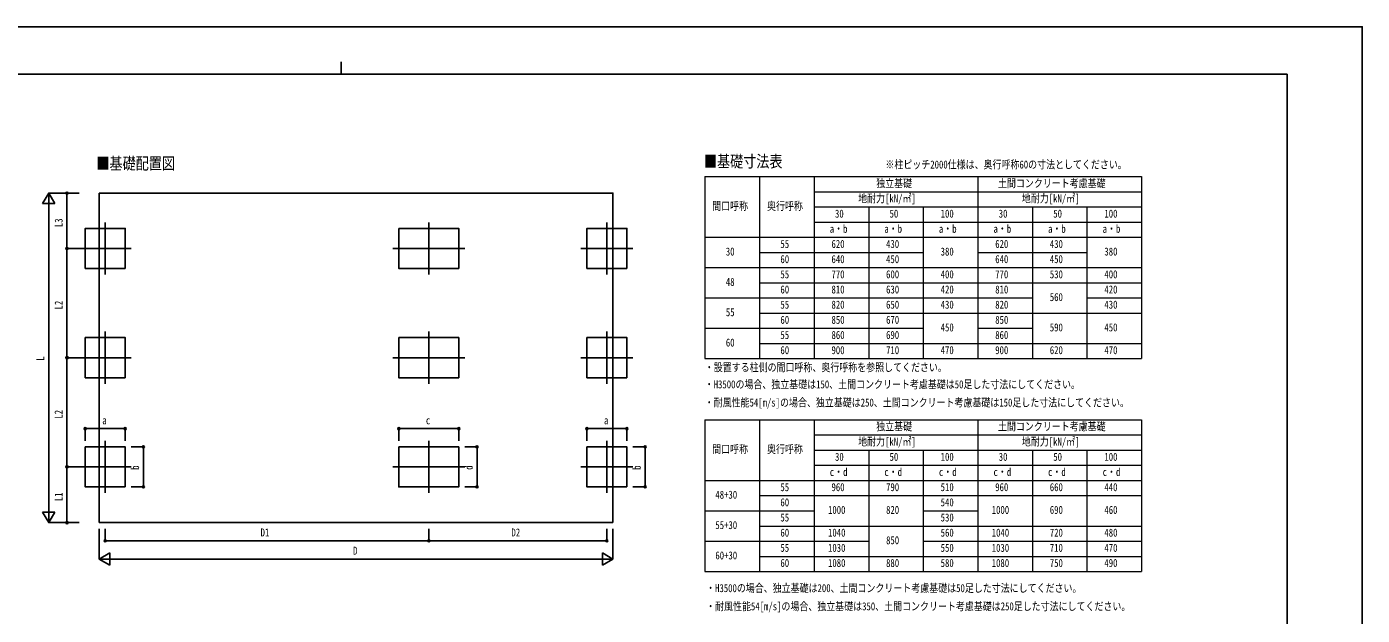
# Model space of a CAD drawing. Units: millimetres, scale not verified. Extents: x -16820 to 16820, y -11880 to 11880.
# Drawn here: x -5205 to 16820, y 2180 to 11880 of the extents above; entities that cross this region are included whole.
import ezdxf
from ezdxf.enums import TextEntityAlignment as Align

# ---------------------------------------------------------------- set-up
doc = ezdxf.new("R2010")
doc.units = ezdxf.units.MM
doc.header["$LTSCALE"] = 50
doc.layers.add('0-1_TABLE1', color=7, linetype='Continuous', lineweight=18)
for name, color, linetype in [('0-2_USER1', 3, 'Continuous'), ('0-3_YKK_12', 2, 'Continuous'), ('0-5_YKK_A1', 4, 'Continuous'), ('0-6_YKK_D', 6, 'Continuous'), ('0-7_YKK_ZWAK', 7, 'Continuous')]:
    doc.layers.add(name, color=color, linetype=linetype)
doc.styles.add('ＭＳ ゴシック', font='')
doc.styles.get('ＭＳ ゴシック').set_extended_font_data('MS Gothic')

msp = doc.modelspace()

# ---------------------------------------------------------------- linework, layer by layer
at = {"layer": '0-1_TABLE1'}
for p, q in [((5980.08, 9409), (13180.08, 9409)), ((5980.08, 9409), (5980.08, 6409)), ((6880.08, 9409), (6880.08, 6409)), ((7780.08, 9409), (7780.08, 6409)), ((10480.08, 9409), (10480.08, 6409)), ((13180.08, 9409), (13180.08, 6409)), ((7780.08, 9159), (13180.08, 9159)), ((7780.08, 8909), (13180.08, 8909)), ((8680.08, 8909), (8680.08, 6409)), ((9580.08, 8909), (9580.08, 6409)), ((11380.08, 8909), (11380.08, 6409)), ((12280.08, 8909), (12280.08, 6409)), ((7780.08, 8659), (13180.08, 8659)), ((5980.08, 8409), (13180.08, 8409)), ((6880.08, 8159), (9580.08, 8159)), ((10480.08, 8159), (12280.08, 8159)), ((5980.08, 7909), (13180.08, 7909)), ((6880.08, 7659), (13180.08, 7659)), ((5980.08, 7409), (11380.08, 7409)), ((12280.08, 7409), (13180.08, 7409)), ((6880.08, 7159), (13180.08, 7159)), ((5980.08, 6909), (9580.08, 6909)), ((10480.08, 6909), (11380.08, 6909)), ((6880.08, 6659), (13180.08, 6659)), ((5980.08, 5401), (13180.08, 5401)), ((5980.08, 5401), (5980.08, 2901)), ((6880.08, 5401), (6880.08, 2901)), ((7780.08, 5401), (7780.08, 2901)), ((10480.08, 5401), (10480.08, 2901)), ((13180.08, 5401), (13180.08, 2901)), ((7780.08, 5151), (13180.08, 5151)), ((7780.08, 4901), (13180.08, 4901)), ((8680.08, 4901), (8680.08, 2901)), ((9580.08, 4901), (9580.08, 2901)), ((11380.08, 4901), (11380.08, 2901)), ((12280.08, 4901), (12280.08, 2901)), ((7780.08, 4651), (13180.08, 4651)), ((5980.08, 4401), (13180.08, 4401)), ((6880.08, 4151), (13180.08, 4151)), ((5980.08, 3901), (7780.08, 3901)), ((9580.08, 3901), (10480.08, 3901)), ((6880.08, 3651), (13180.08, 3651)), ((5980.08, 3401), (8680.08, 3401)), ((9580.08, 3401), (13180.08, 3401)), ((6880.08, 3151), (13180.08, 3151))]:
    msp.add_line(p, q, dxfattribs=at)
for points in [[(5980.08, 6409), (6880.08, 6409), (13180.08, 6409)], [(5980.08, 2901), (6880.08, 2901), (13180.08, 2901)]]:
    msp.add_lwpolyline(points, dxfattribs=at)
at = {"layer": '0-3_YKK_12'}
for p, q in [((-3910.92, 8655.45), (-3910.92, 7795.45)), ((1426.08, 8655.45), (1426.08, 7795.45)), ((4363.08, 8655.45), (4363.08, 7795.45)), ((-3480.92, 8225.45), (-4340.92, 8225.45)), ((2021.08, 8225.45), (831.08, 8225.45)), ((4793.08, 8225.45), (3933.08, 8225.45)), ((-3910.92, 6855.45), (-3910.92, 5995.45)), ((1426.08, 6855.45), (1426.08, 5995.45)), ((4363.08, 6855.45), (4363.08, 5995.45)), ((-3480.92, 6425.45), (-4340.92, 6425.45)), ((2021.08, 6425.45), (831.08, 6425.45)), ((4793.08, 6425.45), (3933.08, 6425.45)), ((-3910.92, 5055.45), (-3910.92, 4195.45)), ((1426.08, 5055.45), (1426.08, 4195.45)), ((4363.08, 5055.45), (4363.08, 4195.45)), ((-3480.92, 4625.45), (-4340.92, 4625.45)), ((2021.08, 4625.45), (831.08, 4625.45)), ((4793.08, 4625.45), (3933.08, 4625.45))]:
    msp.add_line(p, q, dxfattribs=at)
at = {"layer": '0-5_YKK_A1'}
for p, q in [((-4009.42, 9138.27), (-4009.42, 3706.45)), ((4693.08, 4295.45), (4693.08, 4955.45)), ((-4009.42, 3706.45), (4461.58, 3706.45))]:
    msp.add_line(p, q, dxfattribs=at)
msp.add_lwpolyline([(-4009.42, 9138.27), (4461.58, 9138.27), (4461.58, 3706.45)], dxfattribs=at)
for points in [[(-3580.92, 7895.45), (-3580.92, 8555.45), (-4240.92, 8555.45), (-4240.92, 7895.45)], [(931.08, 8555.45), (1921.08, 8555.45), (1921.08, 7895.45), (931.08, 7895.45)], [(4693.08, 7895.45), (4693.08, 8555.45), (4033.08, 8555.45), (4033.08, 7895.45)], [(-3580.92, 6095.45), (-3580.92, 6755.45), (-4240.92, 6755.45), (-4240.92, 6095.45)], [(931.08, 6755.45), (1921.08, 6755.45), (1921.08, 6095.45), (931.08, 6095.45)], [(4693.08, 6095.45), (4693.08, 6755.45), (4033.08, 6755.45), (4033.08, 6095.45)], [(-3580.92, 4295.45), (-3580.92, 4955.45), (-4240.92, 4955.45), (-4240.92, 4295.45)], [(931.08, 4955.45), (1921.08, 4955.45), (1921.08, 4295.45), (931.08, 4295.45)], [(4693.08, 4295.45), (4693.08, 4955.45), (4033.08, 4955.45), (4033.08, 4295.45)]]:
    msp.add_lwpolyline(points, close=True, dxfattribs=at)
at = {"layer": '0-6_YKK_D'}
for p, q in [((-4842.42, 9138.27), (-4942.42, 8965.07)), ((-4340.92, 9138.27), (-4843.42, 9138.27)), ((-4842.42, 9138.27), (-4742.42, 8965.07)), ((-4842.42, 9138.27), (-4842.42, 8791.86)), ((-4340.92, 9138.27), (-4541.92, 9138.27)), ((-4540.92, 8225.45), (-4540.92, 9138.27)), ((-4942.42, 8965.07), (-4742.42, 8965.07)), ((-4842.42, 3906.45), (-4842.42, 8938.27)), ((-4340.92, 8225.45), (-4541.92, 8225.45)), ((-4340.92, 8225.45), (-4541.92, 8225.45)), ((-4540.92, 6425.45), (-4540.92, 8225.45)), ((-4340.92, 6425.45), (-4542.92, 6425.56)), ((-4542.92, 4625.56), (-4541.92, 6425.56)), ((-4340.92, 6425.45), (-4541.92, 6425.45)), ((-4240.92, 5055.45), (-4240.92, 5256.45)), ((-3580.92, 5255.45), (-4240.92, 5255.45)), ((-3580.92, 5055.45), (-3580.92, 5256.45)), ((931.08, 5055.45), (931.08, 5256.45)), ((1921.08, 5255.45), (931.08, 5255.45)), ((1921.08, 5055.45), (1921.08, 5256.45)), ((4033.08, 5055.45), (4033.08, 5256.45)), ((4693.08, 5255.45), (4033.08, 5255.45)), ((4693.08, 5055.45), (4693.08, 5256.45)), ((-3480.92, 4955.45), (-3279.92, 4955.45)), ((-3280.92, 4295.45), (-3280.92, 4955.45)), ((2021.08, 4955.45), (2222.08, 4955.45)), ((2221.08, 4295.45), (2221.08, 4955.45)), ((4793.08, 4955.45), (4994.08, 4955.45)), ((4993.08, 4295.45), (4993.08, 4955.45)), ((-4340.92, 4625.45), (-4543.92, 4625.56)), ((-4340.92, 4625.45), (-4541.92, 4625.45)), ((-4540.92, 3706.45), (-4540.92, 4625.45)), ((-3480.92, 4295.45), (-3279.92, 4295.45)), ((2021.08, 4295.45), (2222.08, 4295.45)), ((4793.08, 4295.45), (4994.08, 4295.45)), ((-4842.42, 3706.45), (-4842.42, 4052.86)), ((-4842.42, 3706.45), (-4942.42, 3879.65)), ((-4742.42, 3879.65), (-4942.42, 3879.65)), ((-4842.42, 3706.45), (-4742.42, 3879.65)), ((-4340.92, 3706.45), (-4843.42, 3706.45)), ((-4340.92, 3706.45), (-4541.92, 3706.45)), ((-4009.42, 3606.45), (-4009.42, 3105.45)), ((-3910.92, 3606.45), (-3910.96, 3407.02)), ((1426.08, 3606.45), (1426.04, 3406.02)), ((1426.08, 3606.45), (1426.08, 3405.45)), ((4363.08, 3606.45), (4363.08, 3405.45)), ((4461.58, 3606.45), (4461.58, 3105.45)), ((1426.04, 3407.02), (-3910.96, 3408.02)), ((1426.08, 3406.45), (4363.08, 3406.45)), ((-4009.42, 3106.45), (-3836.22, 3206.45)), ((-4009.42, 3106.45), (-3836.22, 3006.45)), ((-4009.42, 3106.45), (-3663.01, 3106.45)), ((-3836.22, 3006.45), (-3836.22, 3206.45)), ((4261.58, 3106.45), (-3809.42, 3106.45)), ((4461.58, 3106.45), (4115.17, 3106.45)), ((4461.58, 3106.45), (4288.37, 3206.45)), ((4288.37, 3206.45), (4288.37, 3006.45)), ((4461.58, 3106.45), (4288.37, 3006.45))]:
    msp.add_line(p, q, dxfattribs=at)
for centre in [(-4540.92, 9138.27), (-4540.92, 8225.45), (-4540.92, 8225.45), (-4541.92, 6425.56), (-4540.92, 6425.45), (-4240.92, 5255.45), (-3580.92, 5255.45), (931.08, 5255.45), (1921.08, 5255.45), (4033.08, 5255.45), (4693.08, 5255.45), (-3280.92, 4955.45), (2221.08, 4955.45), (4993.08, 4955.45), (-4542.92, 4625.56), (-4540.92, 4625.45), (-3280.92, 4295.45), (2221.08, 4295.45), (4993.08, 4295.45), (-4540.92, 3706.45), (-3910.96, 3408.02), (1426.04, 3407.02), (1426.08, 3406.45), (4363.08, 3406.45)]:
    msp.add_circle(centre, 17, dxfattribs=at)
at = {"layer": '0-7_YKK_ZWAK'}
for p, q in [((-19.92, 11300), (-19.92, 11100)), ((15580.08, 11100), (-15619.92, 11100)), ((15580.08, 11100), (15580.08, -10100))]:
    msp.add_line(p, q, dxfattribs=at)
msp.add_lwpolyline([(-16820, -11880), (16820, -11880), (16820, 11880), (-16820, 11880)], close=True, dxfattribs=at)

# ---------------------------------------------------------------- texts
at = {"layer": '0-1_TABLE1', "style": 'ＭＳ ゴシック', "width": 0.8}
for s, p in [('独立基礎', (8803.68, 9194)), ('土間コンクリート考慮基礎', (10812.48, 9194)), ('地耐力[kN/㎡]', (8506.08, 8944)), ('地耐力[kN/㎡]', (11206.08, 8944)), ('間口呼称', (6098.88, 8819)), ('奥行呼称', (7003.68, 8819)), ('30', (8124.48, 8694)), ('50', (9024.48, 8694)), ('100', (9866.88, 8694)), ('30', (10824.48, 8694)), ('50', (11724.48, 8694)), ('100', (12566.88, 8694)), ('a・b', (8038.08, 8444)), ('a・b', (8938.08, 8444)), ('a・b', (9838.08, 8444)), ('a・b', (10738.08, 8444)), ('a・b', (11638.08, 8444)), ('a・b', (12538.08, 8444)), ('30', (6324.48, 8069)), ('55', (7224.48, 8194)), ('620', (8066.88, 8194)), ('430', (8966.88, 8194)), ('380', (9866.88, 8069)), ('620', (10766.88, 8194)), ('430', (11666.88, 8194)), ('380', (12566.88, 8069)), ('60', (7224.48, 7944)), ('640', (8066.88, 7944)), ('450', (8966.88, 7944)), ('640', (10766.88, 7944)), ('450', (11666.88, 7944)), ('48', (6324.48, 7569)), ('55', (7224.48, 7694)), ('770', (8066.88, 7694)), ('600', (8966.88, 7694)), ('400', (9866.88, 7694)), ('770', (10766.88, 7694)), ('530', (11666.88, 7694)), ('400', (12566.88, 7694)), ('60', (7224.48, 7444)), ('810', (8066.88, 7444)), ('630', (8966.88, 7444)), ('420', (9866.88, 7444)), ('810', (10766.88, 7444)), ('560', (11666.88, 7319)), ('420', (12566.88, 7444)), ('55', (7224.48, 7194)), ('820', (8066.88, 7194)), ('650', (8966.88, 7194)), ('430', (9866.88, 7194)), ('820', (10766.88, 7194)), ('430', (12566.88, 7194)), ('55', (6324.48, 7069)), ('60', (7224.48, 6944)), ('850', (8066.88, 6944)), ('670', (8966.88, 6944)), ('850', (10766.88, 6944)), ('55', (7224.48, 6694)), ('860', (8066.88, 6694)), ('690', (8966.88, 6694)), ('450', (9866.88, 6819)), ('860', (10766.88, 6694)), ('590', (11666.88, 6819)), ('450', (12566.88, 6819)), ('60', (6324.48, 6569)), ('60', (7224.48, 6444)), ('900', (8066.88, 6444)), ('710', (8966.88, 6444)), ('470', (9866.88, 6444)), ('900', (10766.88, 6444)), ('620', (11666.88, 6444)), ('470', (12566.88, 6444)), ('独立基礎', (8803.68, 5186)), ('土間コンクリート考慮基礎', (10812.48, 5186)), ('地耐力[kN/㎡]', (8506.08, 4936)), ('地耐力[kN/㎡]', (11206.08, 4936)), ('間口呼称', (6098.88, 4811)), ('奥行呼称', (7003.68, 4811)), ('30', (8124.48, 4686)), ('50', (9024.48, 4686)), ('100', (9866.88, 4686)), ('30', (10824.48, 4686)), ('50', (11724.48, 4686)), ('100', (12566.88, 4686)), ('c・d', (8038.08, 4436)), ('c・d', (8938.08, 4436)), ('c・d', (9838.08, 4436)), ('c・d', (10738.08, 4436)), ('c・d', (11638.08, 4436)), ('c・d', (12538.08, 4436)), ('48+30', (6151.68, 4061)), ('55', (7224.48, 4186)), ('960', (8066.88, 4186)), ('790', (8966.88, 4186)), ('510', (9866.88, 4186)), ('960', (10766.88, 4186)), ('660', (11666.88, 4186)), ('440', (12566.88, 4186)), ('60', (7224.48, 3936)), ('1000', (8009.28, 3811)), ('820', (8966.88, 3811)), ('540', (9866.88, 3936)), ('1000', (10709.28, 3811)), ('690', (11666.88, 3811)), ('460', (12566.88, 3811)), ('55', (7224.48, 3686)), ('530', (9866.88, 3686)), ('55+30', (6151.68, 3561)), ('60', (7224.48, 3436)), ('1040', (8009.28, 3436)), ('560', (9866.88, 3436)), ('1040', (10709.28, 3436)), ('720', (11666.88, 3436)), ('480', (12566.88, 3436)), ('55', (7224.48, 3186)), ('1030', (8009.28, 3186)), ('850', (8966.88, 3311)), ('550', (9866.88, 3186)), ('1030', (10709.28, 3186)), ('710', (11666.88, 3186)), ('470', (12566.88, 3186)), ('60+30', (6151.68, 3061)), ('60', (7224.48, 2936)), ('1080', (8009.28, 2936)), ('880', (8966.88, 2936)), ('580', (9866.88, 2936)), ('1080', (10709.28, 2936)), ('750', (11666.88, 2936)), ('490', (12566.88, 2936))]:
    msp.add_text(s, height=132, dxfattribs=at).set_placement(p, align=Align.BOTTOM_LEFT)
at = {"layer": '0-2_USER1', "style": 'ＭＳ ゴシック', "width": 0.8}
for s, height, p in [('■基礎配置図', 197.9, (-4055.22, 9468.97)), ('■基礎寸法表', 197.9, (5962.42, 9503.82)), ('※柱ピッチ2000仕様は、奥行呼称60の寸法としてください。', 132, (8956.58, 9503.35)), ('・設置する柱側の間口呼称、奥行呼称を参照してください。', 132, (5977.7, 6159.96)), ('・H3500の場合、独立基礎は150、土間コンクリート考慮基礎は50足した寸法にしてください。', 132, (5976.05, 5880.14)), ('・耐風性能54[m/s]の場合、独立基礎は250、土間コンクリート考慮基礎は150足した寸法にしてください。', 132, (5976.05, 5580.14)), ('・H3500の場合、独立基礎は200、土間コンクリート考慮基礎は50足した寸法にしてください。', 132, (5999.28, 2521.72)), ('・耐風性能54[m/s]の場合、独立基礎は350、土間コンクリート考慮基礎は250足した寸法にしてください。', 132, (5999.28, 2221.72))]:
    msp.add_text(s, height=height, dxfattribs=at).set_placement(p, align=Align.BOTTOM_LEFT)
at = {"layer": '0-6_YKK_D', "style": 'ＭＳ ゴシック', "width": 0.8}
for s, rotation, p in [('L3', 90, (-4572.92, 8576.26)), ('L2', 90, (-4572.92, 7219.85)), ('L', 90, (-4874.42, 6374.36)), ('L2', 89.968, (-4574.48, 5419.98)), ('b', 90, (-3312.92, 4577.45)), ('d', 90, (2189.08, 4577.45)), ('b', 90, (4961.08, 4577.45)), ('L1', 90, (-4572.92, 4060.35)), ('D1', 359.989, (-1348.05, 3439.54))]:
    msp.add_text(s, height=132, rotation=rotation, dxfattribs=at).set_placement(p, align=Align.BOTTOM_LEFT)
for s, p in [('a', (-3958.92, 5287.45)), ('c', (1378.08, 5287.45)), ('a', (4315.08, 5287.45)), ('D2', (2788.98, 3438.45)), ('D', (178.08, 3138.45))]:
    msp.add_text(s, height=132, dxfattribs=at).set_placement(p, align=Align.BOTTOM_LEFT)

doc.saveas('drawing.dxf')
